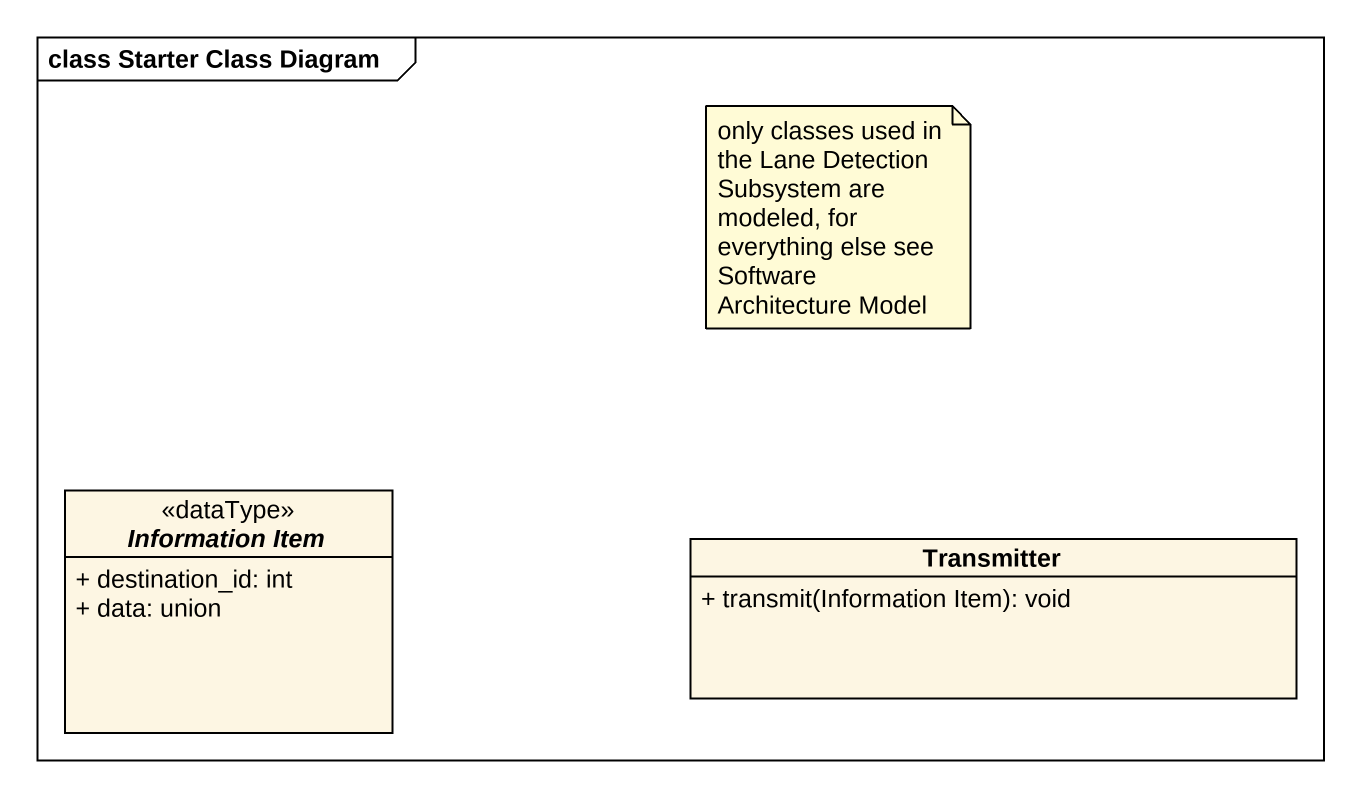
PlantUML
@startuml
mainframe class Starter Class Diagram
hide circle
hide empty members
skinparam classAttributeIconSize 0
abstract class "Information Item" as Information_Item <<dataType>> {
  + destination_id: int
  + data: union
}
class Transmitter {
  + transmit(Information Item): void
}
note as N1
  only classes used in the Lane Detection Subsystem are modeled, for everything else see Software Architecture Model
end note
@enduml
